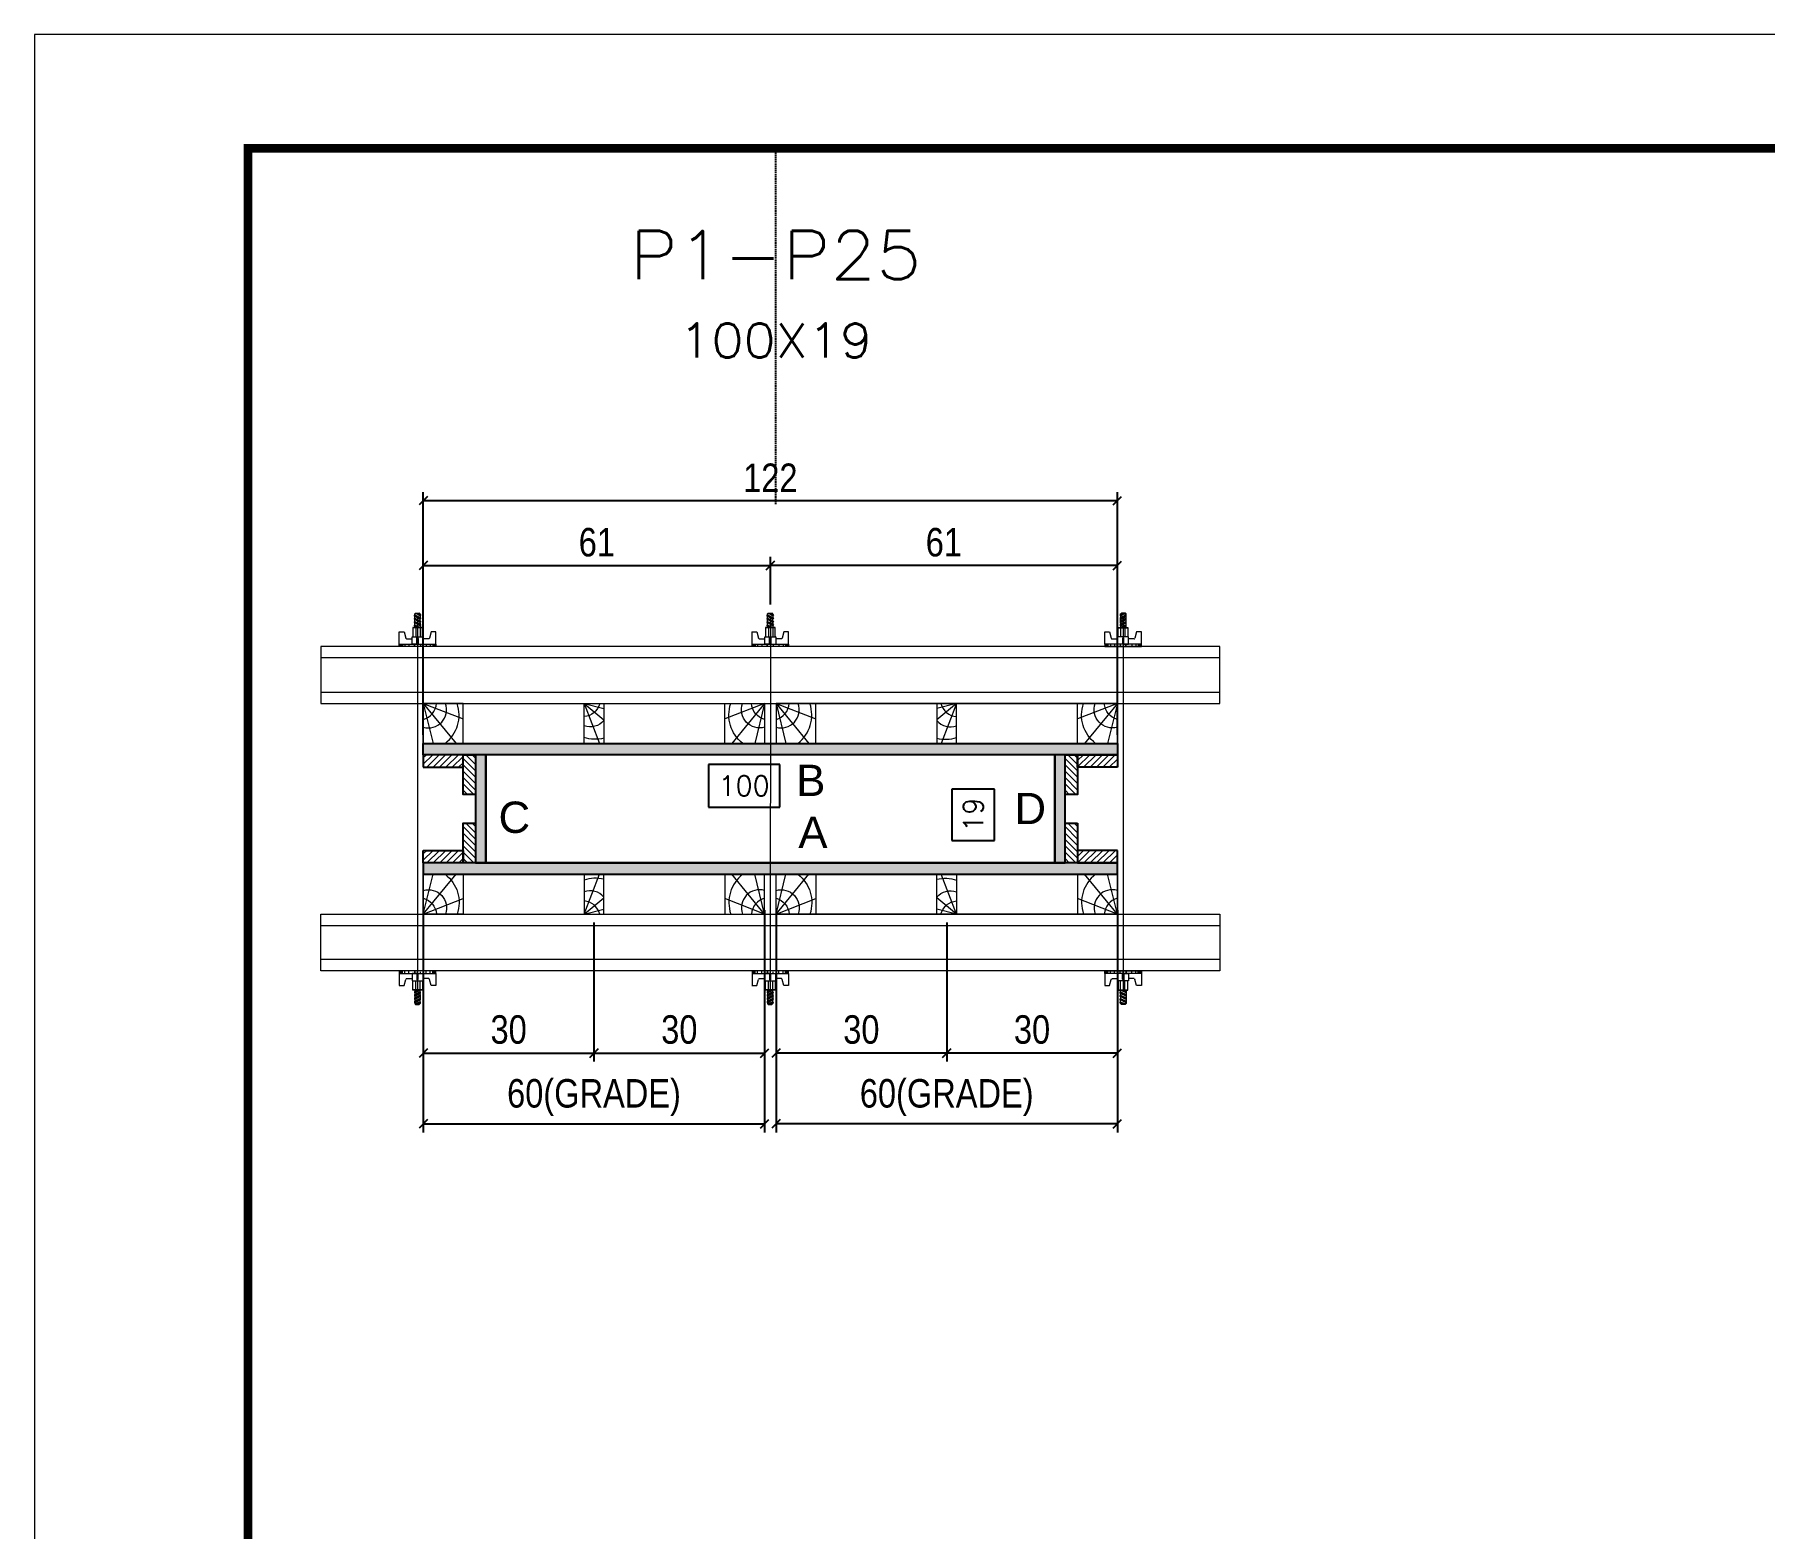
# Model space of a CAD drawing. Extents: x 808 to 7089, y -98 to 17032.
# Drawn here: x 2407 to 3015, y 15359 to 15884 of the extents above; entities that cross this region are included whole.
import ezdxf
from ezdxf.enums import TextEntityAlignment as Align

# ---------------------------------------------------------------- set-up
doc = ezdxf.new("R2010")
doc.units = 0
doc.linetypes.add('DASHED', pattern=[0.75, 0.5, -0.25])
doc.linetypes.add('HIDDEN', pattern=[0.375, 0.25, -0.125])
for name, color, linetype in [('CHAPA', 1, 'Continuous'), ('Cota Seção (2x)', 241, 'Continuous'), ('Painéis', 200, 'Continuous'), ('SARRAFO', 251, 'Continuous'), ('Texto de Titulo', 7, 'Continuous'), ('Texto Qtd Sarr', 242, 'Continuous'), ('TEXTO_GERAL', 7, 'Continuous')]:
    doc.layers.add(name, color=color, linetype=linetype)
for name, color, linetype, lineweight in [('Folhas', 255, 'Continuous', 9), ('Hachura', 251, 'Continuous', 9), ('Madeira', 126, 'Continuous', 18), ('Perfil Metálico', 224, 'Continuous', 18), ('SARRAFO DE PRESSAO', 251, 'DASHED', 9), ('Texto Seção', 7, 'Continuous', 15)]:
    doc.layers.add(name, color=color, linetype=linetype, lineweight=lineweight)
doc.styles.add('ARIAL', font='arial.ttf')
doc.styles.add('COTA TECNICA 2X', font='techl___.ttf', dxfattribs={"height": 10})
doc.styles.add('ROMANS', font='romans.shx')
doc.dimstyles.new('SECAO PILAR', dxfattribs={"dimtxt": 10, "dimasz": 3, "dimexe": 3, "dimexo": 3, "dimgap": 3, "dimtad": 1, "dimdec": 1, "dimlfac": 0.5, "dimzin": 12, "dimdsep": 46, "dimtxsty": 'COTA TECNICA 2X', "dimblk1": 'OBLIQUE', "dimblk2": 'OBLIQUE', "dimsah": 1, "dimcen": 0.9, "dimclrd": 256, "dimclre": 256, "dimclrt": 256, "dimadec": 1, "dimazin": 3, "dimtfac": 1, "dimtdec": 1, "dimtmove": 0, "dimatfit": 3, "dimfxl": 1, "dimtolj": 1, "dimtzin": 12, "dimarcsym": 0})
doc.dimstyles.new('SECÇÃO 2', dxfattribs={"dimtxt": 7, "dimasz": 6, "dimexe": 0.18, "dimexo": 2, "dimgap": -4, "dimtad": 3, "dimdec": 1, "dimlfac": 0.5, "dimzin": 12, "dimdsep": 46, "dimtxsty": 'ROMANS', "dimblk": 'ARCHTICK', "dimcen": 0.09, "dimse1": 1, "dimse2": 1, "dimsd1": 1, "dimsd2": 1, "dimclrd": 180, "dimclre": 5, "dimclrt": 1, "dimadec": 0, "dimazin": 3, "dimtfac": 1, "dimtdec": 1, "dimtofl": 0, "dimtmove": 0, "dimatfit": 3, "dimldrblk": 'ARCHTICK', "dimfxl": 1, "dimtolj": 1, "dimtzin": 0, "dimarcsym": 0})
pattern_1 = [(45, (12046.2808, 38522.2207), (-1.12253202, 1.12253202), [])]
pattern_2 = [(45, (11911.2808, 38522.2207), (-1.12253202, 1.12253202), [])]

# ---------------------------------------------------------------- blocks, each defined once
blk = doc.blocks.new('9999999999')
at = {"layer": 'Folhas'}
blk.add_lwpolyline([(98138.98, 34190.21), (99623.98, 34190.21), (99623.98, 35240.21), (98138.98, 35240.21)], close=True, dxfattribs=at)
at = {"layer": 'Folhas', "color": 30, "const_width": 3}
blk.add_lwpolyline([(98213.98, 34230.21), (99583.98, 34230.21), (99583.98, 35200.21), (98213.98, 35200.21)], close=True, dxfattribs=at)
blk = doc.blocks.new('titulo1')
at = {"layer": 'Defpoints', "color": 252, "linetype": 'HIDDEN', "ltscale": 2}
blk.add_line((0, 0), (0, 125), dxfattribs=at)
at = {"layer": 'Defpoints', "style": 'ROMANS', "oblique": 15}
blk.add_attdef('FOLHA', text='', height=10, dxfattribs=at).set_placement((0, 15.58), align=Align.MIDDLE_CENTER)
at = {"layer": 'Texto Qtd Sarr', "color": 3, "style": 'ROMANS', "oblique": 15}
for tag, height, p in [('TITULO', 17, (0, 71.45)), ('SEÇÃO', 12, (0, 41.55))]:
    blk.add_attdef(tag, text='', height=height, dxfattribs=at).set_placement(p, align=Align.MIDDLE_CENTER)
blk = doc.blocks.new('*D32')
at = {"layer": 'Cota Seção (2x)', "color": 180, "lineweight": -2, "transparency": 16777216}
for p, q in [((2668.61, 15627.42), (2643.61, 15627.42)), ((2643.61, 15627.42), (2643.61, 15612.42)), ((2668.61, 15612.42), (2668.61, 15627.42)), ((2643.61, 15612.42), (2668.61, 15612.42))]:
    blk.add_line(p, q, dxfattribs=at)
at = {"layer": 'Defpoints', "color": 0, "transparency": 16777216}
for p in [(2565.33, 15630.81), (2765.33, 15630.81), (2565.33, 15608.42)]:
    blk.add_point(p, dxfattribs=at)
at = {"layer": 'Cota Seção (2x)', "color": 1, "transparency": 16777216, "insert": (2656.11, 15619.92), "char_height": 7, "attachment_point": 5, "style": 'ROMANS'}
blk.add_mtext('\\A1;100', dxfattribs=at)
blk = doc.blocks.new('_ArchTick')
at = {"color": 0, "linetype": 'ByBlock', "const_width": 0.15}
blk.add_lwpolyline([(-0.5, -0.5), (0.5, 0.5)], dxfattribs=at)
blk = doc.blocks.new('_Oblique')
at = {"color": 0, "linetype": 'ByBlock', "lineweight": -2}
blk.add_line((-0.5, -0.5), (0.5, 0.5), dxfattribs=at)
blk = doc.blocks.new('*D33')
at = {"layer": 'Cota Seção (2x)', "lineweight": -2, "transparency": 16777216}
for p, q in [((2543.33, 15637.81), (2543.33, 15723.1)), ((2787.33, 15637.81), (2787.33, 15723.1)), ((2787.33, 15720.1), (2543.33, 15720.1))]:
    blk.add_line(p, q, dxfattribs=at)
at = {"layer": 'Defpoints', "color": 0, "transparency": 16777216}
for p in [(2543.33, 15720.1), (2543.33, 15634.81), (2787.33, 15634.81)]:
    blk.add_point(p, dxfattribs=at)
at = {"layer": 'Cota Seção (2x)', "lineweight": -2, "transparency": 16777216, "xscale": 3, "yscale": 3, "zscale": 3, "rotation": 180}
blk.add_blockref('_Oblique', (2543.33, 15720.1), dxfattribs=at)
at = {"layer": 'Cota Seção (2x)', "lineweight": -2, "transparency": 16777216, "xscale": 3, "yscale": 3, "zscale": 3}
blk.add_blockref('_Oblique', (2787.33, 15720.1), dxfattribs=at)
at = {"layer": 'Cota Seção (2x)', "transparency": 16777216, "insert": (2665.33, 15728.16), "char_height": 10, "attachment_point": 5, "style": 'COTA TECNICA 2X'}
blk.add_mtext('\\A1;122', dxfattribs=at)
blk = doc.blocks.new('*D34')
at = {"layer": 'Cota Seção (2x)', "lineweight": -2, "transparency": 16777216}
for p, q in [((2665.33, 15683.61), (2665.33, 15700.34)), ((2787.33, 15697.34), (2665.33, 15697.34)), ((2787.33, 15671.81), (2787.33, 15700.34))]:
    blk.add_line(p, q, dxfattribs=at)
at = {"layer": 'Defpoints', "color": 0, "transparency": 16777216}
for p in [(2665.33, 15697.34), (2665.33, 15680.61), (2787.33, 15668.81)]:
    blk.add_point(p, dxfattribs=at)
at = {"layer": 'Cota Seção (2x)', "lineweight": -2, "transparency": 16777216, "xscale": 3, "yscale": 3, "zscale": 3, "rotation": 180}
blk.add_blockref('_Oblique', (2665.33, 15697.34), dxfattribs=at)
at = {"layer": 'Cota Seção (2x)', "lineweight": -2, "transparency": 16777216, "xscale": 3, "yscale": 3, "zscale": 3}
blk.add_blockref('_Oblique', (2787.33, 15697.34), dxfattribs=at)
at = {"layer": 'Cota Seção (2x)', "transparency": 16777216, "insert": (2726.33, 15705.44), "char_height": 10, "attachment_point": 5, "style": 'COTA TECNICA 2X'}
blk.add_mtext('\\A1;61', dxfattribs=at)
blk = doc.blocks.new('*D35')
at = {"layer": 'Cota Seção (2x)', "lineweight": -2, "transparency": 16777216}
for p, q in [((2543.33, 15671.81), (2543.33, 15700.34)), ((2543.33, 15697.34), (2665.33, 15697.34)), ((2665.33, 15683.61), (2665.33, 15700.34))]:
    blk.add_line(p, q, dxfattribs=at)
at = {"layer": 'Defpoints', "color": 0, "transparency": 16777216}
for p in [(2665.33, 15697.34), (2665.33, 15680.61), (2543.33, 15668.81)]:
    blk.add_point(p, dxfattribs=at)
at = {"layer": 'Cota Seção (2x)', "lineweight": -2, "transparency": 16777216, "xscale": 3, "yscale": 3, "zscale": 3, "rotation": 180}
blk.add_blockref('_Oblique', (2543.33, 15697.34), dxfattribs=at)
at = {"layer": 'Cota Seção (2x)', "lineweight": -2, "transparency": 16777216, "xscale": 3, "yscale": 3, "zscale": 3}
blk.add_blockref('_Oblique', (2665.33, 15697.34), dxfattribs=at)
at = {"layer": 'Cota Seção (2x)', "transparency": 16777216, "insert": (2604.33, 15705.44), "char_height": 10, "attachment_point": 5, "style": 'COTA TECNICA 2X'}
blk.add_mtext('\\A1;61', dxfattribs=at)
blk = doc.blocks.new('*D36')
at = {"layer": 'Cota Seção (2x)', "color": 180, "lineweight": -2, "transparency": 16777216}
for p, q in [((2744.19, 15618.71), (2729.19, 15618.71)), ((2729.19, 15618.71), (2729.19, 15600.71)), ((2744.19, 15600.71), (2744.19, 15618.71)), ((2729.19, 15600.71), (2744.19, 15600.71))]:
    blk.add_line(p, q, dxfattribs=at)
at = {"layer": 'Defpoints', "color": 0, "transparency": 16777216}
for p in [(2765.33, 15630.81), (2748.19, 15592.81), (2765.33, 15592.81)]:
    blk.add_point(p, dxfattribs=at)
at = {"layer": 'Cota Seção (2x)', "color": 1, "transparency": 16777216, "insert": (2736.69, 15609.71), "char_height": 7, "attachment_point": 5, "rotation": 90, "style": 'ROMANS'}
blk.add_mtext('\\A1;19', dxfattribs=at)
blk = doc.blocks.new('C')
at = {"layer": 'Hachura', "color": 0}
for p, q in [((0, 3.22), (0, -3.22)), ((0.45, 3.22), (0, 3.22)), ((0.46, 3.16), (0, 3.16)), ((0.46, 3.05), (0, 3.05)), ((0.45, -3.23), (0.45, 3.22)), ((0.45, 3.22), (2.58, 3.22)), ((2.58, 3.22), (2.58, 2.39)), ((0.46, 2.88), (0, 2.88)), ((0, 2.75), (0, -1.16)), ((0.46, 2.65), (0, 2.65)), ((0.46, 2.23), (0, 2.23)), ((0.46, 1.51), (0, 1.51)), ((0.39, 0.49), (0.17, 0.49)), ((1.74, 0.97), (0.45, 0.97)), ((1.45, 0.1), (0.45, 0.1)), ((1.35, 1.94), (1.35, 0.96)), ((2.58, 2.39), (1.47, 2.09)), ((1.74, -0.97), (1.74, 0.97)), ((1.74, 0.97), (1.74, 0.84)), ((1.74, 0.97), (1.74, 0.84)), ((1.74, 0.84), (3.35, 0.84)), ((3.35, 0.45), (1.74, 0.45)), ((3.32, 0.84), (3.32, -0.84)), ((3.35, 0.84), (3.35, -0.84)), ((3.68, 0.45), (3.35, 0.45)), ((3.84, -0.52), (3.35, 0.45)), ((3.35, 0.06), (3.67, -0.57)), ((3.68, 0.45), (4.16, -0.52)), ((3.72, 0.5), (4.25, -0.57)), ((4.37, -0.55), (3.83, 0.53)), ((4.15, 0.45), (3.93, 0.45)), ((4.42, -0.52), (3.93, 0.45)), ((4.15, 0.45), (4.26, 0.45)), ((4.26, 0.45), (4.74, -0.52)), ((4.3, 0.5), (4.83, -0.57)), ((4.95, -0.55), (4.41, 0.53)), ((4.51, 0.45), (4.84, 0.45)), ((5, -0.52), (4.51, 0.45)), ((4.84, 0.45), (5.32, -0.52)), ((4.88, 0.5), (5.41, -0.57)), ((5.53, -0.55), (4.99, 0.53)), ((5.58, -0.52), (5.09, 0.45)), ((5.42, 0.45), (5.09, 0.45)), ((5.58, -0.52), (5.09, 0.45)), ((5.42, 0.45), (5.74, -0.19)), ((5.46, 0.5), (5.74, -0.07)), ((5.74, 0.19), (5.57, 0.53)), ((5.74, 0.32), (5.68, 0.45)), ((5.68, 0.45), (5.74, 0.45)), ((5.74, 0.45), (5.9, 0.29)), ((5.74, 0.45), (5.74, -0.52)), ((5.9, -0.36), (5.9, 0.29)), ((0.45, 0), (0, 0)), ((0.46, -1.52), (0, -1.52)), ((0.46, -2.23), (0, -2.23)), ((0.46, -2.65), (0, -2.65)), ((0.46, -2.88), (0, -2.88)), ((0.08, -0.48), (0.29, -0.48)), ((0.29, -0.48), (0.4, -0.48)), ((0.45, 0), (0.45, -0.97)), ((0.45, -0.16), (1.45, -0.16)), ((0.45, -0.65), (0.45, -0.32)), ((0.45, -3.23), (0.45, -0.65)), ((0.45, -0.97), (1.74, -0.97)), ((1.35, -1.94), (1.35, -0.97)), ((2.58, -2.39), (1.47, -2.1)), ((3.35, -0.32), (1.74, -0.32)), ((3.35, -0.84), (1.74, -0.84)), ((2.58, -3.23), (2.58, -2.39)), ((3.35, -0.07), (3.58, -0.52)), ((3.35, -0.52), (3.58, -0.52)), ((3.84, -0.52), (4.16, -0.52)), ((4.42, -0.52), (4.74, -0.52)), ((4.63, -0.52), (4.74, -0.52)), ((5, -0.52), (5.32, -0.52)), ((5.58, -0.52), (5.74, -0.52)), ((5.74, -0.52), (5.9, -0.36)), ((5.74, -0.52), (5.74, -0.52)), ((0.46, -3.05), (0, -3.05)), ((0.46, -3.16), (0, -3.16)), ((0, -3.22), (2.57, -3.22))]:
    blk.add_line(p, q, dxfattribs=at)
for centre, radius, start, end in [((1.52, 1.94), 0.161, 104.7436, 180), ((1.44, -0.03), 0.129, 272.695, 87.305), ((3.81, 0.39), 0.143, 25.5688, 154.4312), ((4.39, 0.39), 0.143, 25.5688, 154.4312), ((4.97, 0.39), 0.143, 25.5688, 154.4312), ((5.55, 0.39), 0.143, 25.5688, 154.4312), ((0.17, -0.37), 0.174, 221.744, 317.8592), ((1.52, -1.94), 0.161, 180, 255.2564), ((3.71, -0.4), 0.174, 222.1408, 318.256), ((4.29, -0.4), 0.174, 222.1408, 318.256), ((4.87, -0.4), 0.174, 222.1408, 318.256), ((5.45, -0.4), 0.174, 222.1408, 318.256), ((5.61, -0.4), 0.174, 317.8592, 318.256)]:
    blk.add_arc(centre, radius, start, end, dxfattribs=at)
blk = doc.blocks.new('PONTALETE')
at = {"layer": 'Madeira'}
for q in [(2.71, 7), (7, 5.76), (7, 1.74)]:
    blk.add_line((0, 0), q, dxfattribs=at)
blk.add_lwpolyline([(0, 0), (7, 0), (7, 7), (0, 7)], close=True, dxfattribs=at)
for centre, radius, start, end in [((2.04, 0.06), 6.23, 37.2818, 109.0913), ((1.09, 0.9), 3.19, 343.603, 109.9847), ((-0.21, -0.78), 3.09, 14.6322, 86.0383)]:
    blk.add_arc(centre, radius, start, end, dxfattribs=at)
blk = doc.blocks.new('*D37')
at = {"layer": 'Cota Seção (2x)', "lineweight": -2, "transparency": 16777216}
for p, q in [((2667.33, 15576.15), (2667.33, 15498.09)), ((2787.33, 15576.15), (2787.33, 15498.09)), ((2787.33, 15501.09), (2667.33, 15501.09))]:
    blk.add_line(p, q, dxfattribs=at)
at = {"layer": 'Defpoints', "color": 0, "transparency": 16777216}
for p in [(2667.33, 15579.15), (2787.33, 15579.15), (2667.33, 15501.09)]:
    blk.add_point(p, dxfattribs=at)
at = {"layer": 'Cota Seção (2x)', "lineweight": -2, "transparency": 16777216, "xscale": 3, "yscale": 3, "zscale": 3, "rotation": 180}
blk.add_blockref('_Oblique', (2667.33, 15501.09), dxfattribs=at)
at = {"layer": 'Cota Seção (2x)', "lineweight": -2, "transparency": 16777216, "xscale": 3, "yscale": 3, "zscale": 3}
blk.add_blockref('_Oblique', (2787.33, 15501.09), dxfattribs=at)
at = {"layer": 'Cota Seção (2x)', "transparency": 16777216, "insert": (2727.33, 15510.31), "char_height": 10, "attachment_point": 5, "style": 'COTA TECNICA 2X'}
blk.add_mtext('\\A1;60(GRADE)', dxfattribs=at)
blk = doc.blocks.new('MEIO PONTALETE')
at = {"layer": 'Madeira'}
for q in [(2.71, 7), (3.5, 2.88), (3.5, 0.87)]:
    blk.add_line((0, 0), q, dxfattribs=at)
blk.add_lwpolyline([(0, 0), (3.5, 0), (3.5, 7), (0, 7)], close=True, dxfattribs=at)
for centre, radius, start, end in [((2.04, 0.06), 6.23, 76.4499, 109.0913), ((1.09, 0.9), 3.19, 40.9063, 109.9847), ((-0.21, -0.78), 3.09, 14.6322, 86.0383)]:
    blk.add_arc(centre, radius, start, end, dxfattribs=at)
blk = doc.blocks.new('*D40')
at = {"layer": 'Cota Seção (2x)', "lineweight": -2, "transparency": 16777216}
for p, q in [((2727.33, 15571.81), (2727.33, 15522.96)), ((2787.33, 15571.81), (2787.33, 15522.96)), ((2787.33, 15525.96), (2727.33, 15525.96))]:
    blk.add_line(p, q, dxfattribs=at)
at = {"layer": 'Defpoints', "color": 0, "transparency": 16777216}
for p in [(2727.33, 15574.81), (2787.33, 15574.81), (2727.33, 15525.96)]:
    blk.add_point(p, dxfattribs=at)
at = {"layer": 'Cota Seção (2x)', "lineweight": -2, "transparency": 16777216, "xscale": 3, "yscale": 3, "zscale": 3, "rotation": 180}
blk.add_blockref('_Oblique', (2727.33, 15525.96), dxfattribs=at)
at = {"layer": 'Cota Seção (2x)', "lineweight": -2, "transparency": 16777216, "xscale": 3, "yscale": 3, "zscale": 3}
blk.add_blockref('_Oblique', (2787.33, 15525.96), dxfattribs=at)
at = {"layer": 'Cota Seção (2x)', "transparency": 16777216, "insert": (2757.33, 15534.18), "char_height": 10, "attachment_point": 5, "style": 'COTA TECNICA 2X'}
blk.add_mtext('\\A1;30', dxfattribs=at)
blk = doc.blocks.new('*D41')
at = {"layer": 'Cota Seção (2x)', "lineweight": -2, "transparency": 16777216}
for p, q in [((2667.33, 15571.81), (2667.33, 15522.96)), ((2727.33, 15571.81), (2727.33, 15522.96)), ((2727.33, 15525.96), (2667.33, 15525.96))]:
    blk.add_line(p, q, dxfattribs=at)
at = {"layer": 'Defpoints', "color": 0, "transparency": 16777216}
for p in [(2667.33, 15574.81), (2727.33, 15574.81), (2667.33, 15525.96)]:
    blk.add_point(p, dxfattribs=at)
at = {"layer": 'Cota Seção (2x)', "lineweight": -2, "transparency": 16777216, "xscale": 3, "yscale": 3, "zscale": 3, "rotation": 180}
blk.add_blockref('_Oblique', (2667.33, 15525.96), dxfattribs=at)
at = {"layer": 'Cota Seção (2x)', "lineweight": -2, "transparency": 16777216, "xscale": 3, "yscale": 3, "zscale": 3}
blk.add_blockref('_Oblique', (2727.33, 15525.96), dxfattribs=at)
at = {"layer": 'Cota Seção (2x)', "transparency": 16777216, "insert": (2697.33, 15534.18), "char_height": 10, "attachment_point": 5, "style": 'COTA TECNICA 2X'}
blk.add_mtext('\\A1;30', dxfattribs=at)
blk = doc.blocks.new('*D31')
at = {"layer": 'Cota Seção (2x)', "lineweight": -2, "transparency": 16777216}
for p, q in [((2543.33, 15576.15), (2543.33, 15498.09)), ((2663.33, 15576.15), (2663.33, 15498.09)), ((2543.33, 15501.09), (2663.33, 15501.09))]:
    blk.add_line(p, q, dxfattribs=at)
at = {"layer": 'Defpoints', "color": 0, "transparency": 16777216}
for p in [(2543.33, 15579.15), (2663.33, 15579.15), (2663.33, 15501.09)]:
    blk.add_point(p, dxfattribs=at)
at = {"layer": 'Cota Seção (2x)', "lineweight": -2, "transparency": 16777216, "xscale": 3, "yscale": 3, "zscale": 3, "rotation": 180}
blk.add_blockref('_Oblique', (2543.33, 15501.09), dxfattribs=at)
at = {"layer": 'Cota Seção (2x)', "lineweight": -2, "transparency": 16777216, "xscale": 3, "yscale": 3, "zscale": 3}
blk.add_blockref('_Oblique', (2663.33, 15501.09), dxfattribs=at)
at = {"layer": 'Cota Seção (2x)', "transparency": 16777216, "insert": (2603.33, 15510.31), "char_height": 10, "attachment_point": 5, "style": 'COTA TECNICA 2X'}
blk.add_mtext('\\A1;60(GRADE)', dxfattribs=at)
blk = doc.blocks.new('*D38')
at = {"layer": 'Cota Seção (2x)', "lineweight": -2, "transparency": 16777216}
for p, q in [((2543.33, 15571.81), (2543.33, 15522.96)), ((2603.33, 15571.81), (2603.33, 15522.96)), ((2543.33, 15525.96), (2603.33, 15525.96))]:
    blk.add_line(p, q, dxfattribs=at)
at = {"layer": 'Defpoints', "color": 0, "transparency": 16777216}
for p in [(2543.33, 15574.81), (2603.33, 15574.81), (2603.33, 15525.96)]:
    blk.add_point(p, dxfattribs=at)
at = {"layer": 'Cota Seção (2x)', "lineweight": -2, "transparency": 16777216, "xscale": 3, "yscale": 3, "zscale": 3, "rotation": 180}
blk.add_blockref('_Oblique', (2543.33, 15525.96), dxfattribs=at)
at = {"layer": 'Cota Seção (2x)', "lineweight": -2, "transparency": 16777216, "xscale": 3, "yscale": 3, "zscale": 3}
blk.add_blockref('_Oblique', (2603.33, 15525.96), dxfattribs=at)
at = {"layer": 'Cota Seção (2x)', "transparency": 16777216, "insert": (2573.33, 15534.18), "char_height": 10, "attachment_point": 5, "style": 'COTA TECNICA 2X'}
blk.add_mtext('\\A1;30', dxfattribs=at)
blk = doc.blocks.new('*D39')
at = {"layer": 'Cota Seção (2x)', "lineweight": -2, "transparency": 16777216}
for p, q in [((2603.33, 15571.81), (2603.33, 15522.96)), ((2663.33, 15571.81), (2663.33, 15522.96)), ((2603.33, 15525.96), (2663.33, 15525.96))]:
    blk.add_line(p, q, dxfattribs=at)
at = {"layer": 'Defpoints', "color": 0, "transparency": 16777216}
for p in [(2603.33, 15574.81), (2663.33, 15574.81), (2663.33, 15525.96)]:
    blk.add_point(p, dxfattribs=at)
at = {"layer": 'Cota Seção (2x)', "lineweight": -2, "transparency": 16777216, "xscale": 3, "yscale": 3, "zscale": 3, "rotation": 180}
blk.add_blockref('_Oblique', (2603.33, 15525.96), dxfattribs=at)
at = {"layer": 'Cota Seção (2x)', "lineweight": -2, "transparency": 16777216, "xscale": 3, "yscale": 3, "zscale": 3}
blk.add_blockref('_Oblique', (2663.33, 15525.96), dxfattribs=at)
at = {"layer": 'Cota Seção (2x)', "transparency": 16777216, "insert": (2633.33, 15534.18), "char_height": 10, "attachment_point": 5, "style": 'COTA TECNICA 2X'}
blk.add_mtext('\\A1;30', dxfattribs=at)

msp = doc.modelspace()

# ---------------------------------------------------------------- hatches: boundary and pattern name
at = {"layer": 'Hachura'}
h = msp.add_hatch(color=256, dxfattribs=at)
h.dxf.hatch_style = 1
h.paths.add_polyline_path([(2543.33, 15630.81), (2543.33, 15634.81), (2787.33, 15634.81), (2787.33, 15630.81)])
h = msp.add_hatch(color=256, dxfattribs=at)
h.dxf.hatch_style = 1
h.paths.add_polyline_path([(2543.33, 15630.81), (2543.33, 15634.81), (2787.33, 15634.81), (2787.33, 15630.81)])
h = msp.add_hatch(dxfattribs=at)
h.set_pattern_fill('ANSI31', color=256, scale=0.5, angle=360, style=0)
h.set_pattern_definition(pattern_1)
h.paths.add_polyline_path([(2557.33, 15630.81), (2557.33, 15626.41), (2543.33, 15626.41), (2543.33, 15630.81)])
h = msp.add_hatch(dxfattribs=at)
h.set_pattern_fill('ANSI31', color=256, scale=0.5, angle=630, style=0)
h.set_pattern_definition([(315, (25486.7371, 6127.8607), (1.12253202, 1.12253202), [])])
h.paths.add_polyline_path([(2557.33, 15616.81), (2561.73, 15616.81), (2561.73, 15630.81), (2557.33, 15630.81)])
h = msp.add_hatch(color=256, dxfattribs=at)
h.dxf.hatch_style = 1
h.paths.add_polyline_path([(2565.33, 15630.81), (2561.73, 15630.81), (2561.73, 15592.81), (2565.33, 15592.81)])
h = msp.add_hatch(color=256, dxfattribs=at)
h.dxf.hatch_style = 1
h.paths.add_polyline_path([(2565.33, 15630.81), (2561.73, 15630.81), (2561.73, 15592.81), (2565.33, 15592.81)])
h = msp.add_hatch(color=256, dxfattribs=at)
h.dxf.hatch_style = 1
h.paths.add_polyline_path([(2768.93, 15630.81), (2765.33, 15630.81), (2765.33, 15592.81), (2768.93, 15592.81)])
h = msp.add_hatch(color=256, dxfattribs=at)
h.dxf.hatch_style = 1
h.paths.add_polyline_path([(2768.93, 15630.81), (2765.33, 15630.81), (2765.33, 15592.81), (2768.93, 15592.81)])
h = msp.add_hatch(dxfattribs=at)
h.set_pattern_fill('ANSI31', color=256, scale=0.5, angle=630, style=0)
h.set_pattern_definition([(315, (25698.3371, 6127.8607), (1.12253202, 1.12253202), [])])
h.paths.add_polyline_path([(2768.93, 15616.81), (2773.33, 15616.81), (2773.33, 15630.81), (2768.93, 15630.81)])
h = msp.add_hatch(dxfattribs=at)
h.set_pattern_fill('ANSI31', color=256, scale=0.5, angle=360, style=0)
h.set_pattern_definition(pattern_2)
h.paths.add_polyline_path([(2773.33, 15630.81), (2773.33, 15626.41), (2787.33, 15626.41), (2787.33, 15630.81)])
h = msp.add_hatch(dxfattribs=at)
h.set_pattern_fill('ANSI31', color=256, scale=0.5, angle=630, style=0)
h.set_pattern_definition([(315, (25486.7371, 6103.8607), (1.12253202, 1.12253202), [])])
h.paths.add_polyline_path([(2557.33, 15592.81), (2561.73, 15592.81), (2561.73, 15606.81), (2557.33, 15606.81)])
h = msp.add_hatch(dxfattribs=at)
h.set_pattern_fill('ANSI31', color=256, scale=0.5, angle=630, style=0)
h.set_pattern_definition([(315, (25698.3371, 6103.8607), (1.12253202, 1.12253202), [])])
h.paths.add_polyline_path([(2768.93, 15592.81), (2773.33, 15592.81), (2773.33, 15606.81), (2768.93, 15606.81)])
h = msp.add_hatch(dxfattribs=at)
h.set_pattern_fill('ANSI31', color=256, scale=0.5, angle=360, style=0)
h.set_pattern_definition(pattern_1)
h.paths.add_polyline_path([(2557.33, 15592.81), (2557.33, 15597.21), (2543.33, 15597.21), (2543.33, 15592.81)])
h = msp.add_hatch(color=256, dxfattribs=at)
h.dxf.hatch_style = 1
h.paths.add_polyline_path([(2543.33, 15592.81), (2543.33, 15588.81), (2787.33, 15588.81), (2787.33, 15592.81)])
h = msp.add_hatch(color=256, dxfattribs=at)
h.dxf.hatch_style = 1
h.paths.add_polyline_path([(2543.33, 15592.81), (2543.33, 15588.81), (2787.33, 15588.81), (2787.33, 15592.81)])
h = msp.add_hatch(dxfattribs=at)
h.set_pattern_fill('ANSI31', color=256, scale=0.5, angle=360, style=0)
h.set_pattern_definition(pattern_2)
h.paths.add_polyline_path([(2773.33, 15592.81), (2773.33, 15597.21), (2787.33, 15597.21), (2787.33, 15592.81)])

# ---------------------------------------------------------------- linework, layer by layer
at = {"layer": 'CHAPA'}
for points in [[(2543.33, 15630.81), (2543.33, 15634.81), (2787.33, 15634.81), (2787.33, 15630.81)], [(2543.33, 15630.81), (2543.33, 15634.81), (2787.33, 15634.81), (2787.33, 15630.81)], [(2565.33, 15630.81), (2561.73, 15630.81), (2561.73, 15592.81), (2565.33, 15592.81)], [(2565.33, 15630.81), (2561.73, 15630.81), (2561.73, 15592.81), (2565.33, 15592.81)], [(2768.93, 15630.81), (2765.33, 15630.81), (2765.33, 15592.81), (2768.93, 15592.81)], [(2768.93, 15630.81), (2765.33, 15630.81), (2765.33, 15592.81), (2768.93, 15592.81)], [(2543.33, 15592.81), (2543.33, 15588.81), (2787.33, 15588.81), (2787.33, 15592.81)], [(2543.33, 15592.81), (2543.33, 15588.81), (2787.33, 15588.81), (2787.33, 15592.81)]]:
    msp.add_lwpolyline(points, close=True, dxfattribs=at)
at = {"layer": 'Hachura'}
for p, q in [((2541.33, 15679.61), (2541.32, 15547.81)), ((2665.33, 15679.61), (2665.32, 15547.81)), ((2789.33, 15679.61), (2789.34, 15547.81))]:
    msp.add_line(p, q, dxfattribs=at)
at = {"layer": 'Madeira'}
for points in [[(2543.33, 15634.81), (2543.33, 15648.81), (2663.33, 15648.81), (2663.33, 15634.81)], [(2787.33, 15634.81), (2787.33, 15648.81), (2667.33, 15648.81), (2667.33, 15634.81)], [(2543.33, 15588.81), (2543.33, 15574.81), (2663.33, 15574.81), (2663.33, 15588.81)], [(2787.33, 15588.81), (2787.33, 15574.81), (2667.33, 15574.81), (2667.33, 15588.81)]]:
    msp.add_lwpolyline(points, close=True, dxfattribs=at)
at = {"layer": 'Painéis'}
msp.add_lwpolyline([(2765.33, 15592.81), (2765.33, 15630.81), (2565.33, 15630.81), (2565.33, 15592.81)], close=True, dxfattribs=at)
at = {"layer": 'Perfil Metálico'}
for points in [[(2507.33, 15668.81), (2507.33, 15648.81), (2823.33, 15648.81), (2823.33, 15668.81)], [(2823.33, 15652.81), (2823.33, 15664.81), (2507.33, 15664.81), (2507.33, 15652.81)], [(2507.33, 15554.81), (2507.33, 15574.81), (2823.33, 15574.81), (2823.33, 15554.81)], [(2823.33, 15570.81), (2823.33, 15558.81), (2507.33, 15558.81), (2507.33, 15570.81)]]:
    msp.add_lwpolyline(points, close=True, dxfattribs=at)
at = {"layer": 'SARRAFO'}
for points in [[(2543.33, 15626.41), (2557.33, 15626.41), (2557.33, 15630.81), (2543.33, 15630.81)], [(2561.73, 15630.81), (2561.73, 15616.81), (2557.33, 15616.81), (2557.33, 15630.81)], [(2561.73, 15630.81), (2561.73, 15616.81), (2557.33, 15616.81), (2557.33, 15630.81)], [(2773.33, 15630.81), (2773.33, 15616.81), (2768.93, 15616.81), (2768.93, 15630.81)], [(2773.33, 15630.81), (2773.33, 15616.81), (2768.93, 15616.81), (2768.93, 15630.81)], [(2787.33, 15626.41), (2773.33, 15626.41), (2773.33, 15630.81), (2787.33, 15630.81)], [(2561.73, 15606.81), (2561.73, 15592.81), (2557.33, 15592.81), (2557.33, 15606.81)], [(2561.73, 15606.81), (2561.73, 15592.81), (2557.33, 15592.81), (2557.33, 15606.81)], [(2773.33, 15606.81), (2773.33, 15592.81), (2768.93, 15592.81), (2768.93, 15606.81)], [(2773.33, 15606.81), (2773.33, 15592.81), (2768.93, 15592.81), (2768.93, 15606.81)], [(2543.33, 15597.21), (2557.33, 15597.21), (2557.33, 15592.81), (2543.33, 15592.81)], [(2787.33, 15597.21), (2773.33, 15597.21), (2773.33, 15592.81), (2787.33, 15592.81)]]:
    msp.add_lwpolyline(points, close=True, dxfattribs=at)

# ---------------------------------------------------------------- block references
at = {"layer": 'Hachura', "linetype": 'Continuous', "yscale": 2, "zscale": 2}
for p, xscale, rotation in [((2541.33, 15668.81), -2, 270), ((2665.33, 15668.81), -2, 270), ((2789.33, 15668.81), 2, 90), ((2541.33, 15554.81), 2, 270), ((2665.33, 15554.81), 2, 270), ((2789.33, 15554.81), -2, 90)]:
    msp.add_blockref('C', p, dxfattribs=dict(at, xscale=xscale, rotation=rotation))
at = {"layer": 'Madeira'}
for name, p, xscale, yscale, zscale, rotation in [('PONTALETE', (2543.33, 15648.81), 2, 2, 2, 270), ('PONTALETE', (2543.33, 15648.81), 2, 2, 2, 270), ('MEIO PONTALETE', (2599.83, 15648.81), -1.999999997962732, 1.999999997962732, 1.999999997962732, 180), ('PONTALETE', (2663.33, 15648.81), -2, 2, 2, 90), ('PONTALETE', (2667.33, 15648.81), 2, 2, 2, 270), ('MEIO PONTALETE', (2730.83, 15648.81), 1.999999997962732, 1.999999997962732, 1.999999997962732, 180), ('PONTALETE', (2787.33, 15648.81), -2, 2, 2, 90), ('PONTALETE', (2543.33, 15574.81), -2, 2, 2, 270), ('PONTALETE', (2543.33, 15574.81), -2, 2, 2, 270), ('PONTALETE', (2663.33, 15574.81), 2, 2, 2, 90), ('PONTALETE', (2667.33, 15574.81), -2, 2, 2, 270), ('PONTALETE', (2787.33, 15574.81), 2, 2, 2, 90)]:
    msp.add_blockref(name, p, dxfattribs=dict(at, xscale=xscale, yscale=yscale, zscale=zscale, rotation=rotation))
at = {"layer": 'Madeira', "yscale": 1.999999997962732, "zscale": 1.999999997962732}
for p, xscale in [((2599.83, 15574.81), 1.999999997962732), ((2730.83, 15574.81), -1.999999997962732)]:
    msp.add_blockref('MEIO PONTALETE', p, dxfattribs=dict(at, xscale=xscale))
at = {"layer": 'SARRAFO DE PRESSAO', "color": 6, "linetype": 'ByBlock'}
msp.add_blockref('9999999999', (-95732.31, -19356.3), dxfattribs=at)
at = {"layer": 'Texto Seção'}
ref = msp.add_blockref('titulo1', (2667.22, 15718.91), dxfattribs=at)
ref.add_attrib('TITULO', 'P1-P25', dxfattribs={"layer": 'Texto de Titulo', "color": 7, "height": 17, "style": 'ROMANS', "width": 1.1}).set_placement((2667.22, 15806.41), align=Align.MIDDLE_CENTER)
ref.add_attrib('SEÇÃO', '100X19', dxfattribs={"layer": 'Texto de Titulo', "color": 7, "height": 12, "style": 'ROMANS', "width": 1.1}).set_placement((2667.22, 15776.41), align=Align.MIDDLE_CENTER)

# ---------------------------------------------------------------- texts
at = {"layer": 'TEXTO_GERAL', "style": 'ARIAL'}
for s, p in [('B', (2679.56, 15621.8)), ('D', (2756.72, 15611.92)), ('C', (2575.33, 15608.84)), ('A', (2680.31, 15603.57))]:
    msp.add_text(s, height=11, dxfattribs=at).set_placement(p, align=Align.MIDDLE_CENTER)

# ---------------------------------------------------------------- dimensions: what is measured, and where the dimension line sits
at = {"layer": 'Cota Seção (2x)', "color": 241}
for base, p1, p2, picture, middle in [((2543.33, 15720.1), (2787.33, 15634.81), (2543.33, 15634.81), '*D33', (2665.33, 15728.16)), ((2665.33, 15697.34), (2787.33, 15668.81), (2665.33, 15680.61), '*D34', (2726.33, 15705.44)), ((2667.33, 15525.96), (2727.33, 15574.81), (2667.33, 15574.81), '*D41', (2697.33, 15534.18)), ((2727.33, 15525.96), (2787.33, 15574.81), (2727.33, 15574.81), '*D40', (2757.33, 15534.18))]:
    dim = msp.add_linear_dim(base=base, p1=p1, p2=p2, angle=180, dimstyle='SECAO PILAR', dxfattribs=at)
    dim.commit()
    dim.dimension.update_dxf_attribs({"geometry": picture, "text_midpoint": middle})
for base, p1, p2, picture, middle in [((2665.33, 15697.34), (2543.33, 15668.81), (2665.33, 15680.61), '*D35', (2604.33, 15705.44)), ((2603.33, 15525.96), (2543.33, 15574.81), (2603.33, 15574.81), '*D38', (2573.33, 15534.18)), ((2663.33, 15525.96), (2603.33, 15574.81), (2663.33, 15574.81), '*D39', (2633.33, 15534.18))]:
    dim = msp.add_linear_dim(base=base, p1=p1, p2=p2, dimstyle='SECAO PILAR', dxfattribs=at)
    dim.commit()
    dim.dimension.update_dxf_attribs({"geometry": picture, "text_midpoint": middle})
for base, p2, angle, picture, middle in [((2565.33, 15608.42), (2565.33, 15630.81), 180, '*D32', (2656.11, 15608.42)), ((2748.19, 15592.81), (2765.33, 15592.81), 270, '*D36', (2748.19, 15609.71))]:
    dim = msp.add_linear_dim(base=base, p1=(2765.33, 15630.81), p2=p2, angle=angle, dimstyle='SECÇÃO 2', dxfattribs=at)
    dim.commit()
    dim.dimension.update_dxf_attribs({"geometry": picture, "text_midpoint": middle, "dimtype": 160})
dim = msp.add_linear_dim(base=(2663.33, 15501.09), p1=(2543.33, 15579.15), p2=(2663.33, 15579.15), text='<>(GRADE)', dimstyle='SECAO PILAR', dxfattribs=at)
dim.commit()
dim.dimension.update_dxf_attribs({"geometry": '*D31', "text_midpoint": (2603.33, 15501.09), "dimtype": 160})
dim = msp.add_linear_dim(base=(2667.33, 15501.09), p1=(2787.33, 15579.15), p2=(2667.33, 15579.15), angle=180, text='<>(GRADE)', dimstyle='SECAO PILAR', dxfattribs=at)
dim.commit()
dim.dimension.update_dxf_attribs({"geometry": '*D37', "text_midpoint": (2727.33, 15501.09), "dimtype": 160})

doc.saveas('drawing.dxf')
